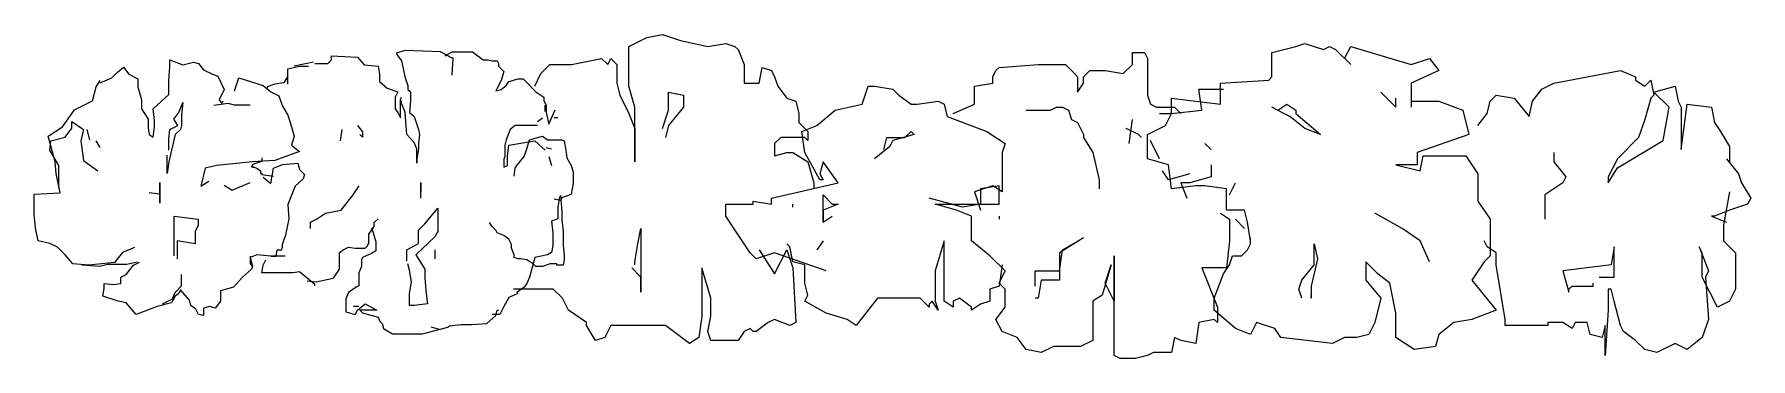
# Model space of a CAD drawing. Extents: x -4 to 4540, y -4 to 854.
import ezdxf

# ---------------------------------------------------------------- set-up
doc = ezdxf.new("R2010")
doc.units = 0
doc.header["$LTSCALE"] = 50
doc.header["$MEASUREMENT"] = 0
doc.layers.get('0').update_dxf_attribs({"linetype": 'CONTINUOUS'})

msp = doc.modelspace()

# ---------------------------------------------------------------- linework, layer by layer
at = {"color": 0, "linetype": 'ByBlock'}
for p, q in [((1570, 822), (1618, 846)), ((1570, 766), (1570, 822)), ((1618, 846), (1659, 854)), ((1659, 854), (1707, 838)), ((1707, 838), (1779, 822)), ((1779, 822), (1827, 830)), ((1827, 830), (1851, 822)), ((1851, 822), (1859, 814)), ((3272, 806), (3336, 822)), ((3336, 822), (3360, 830)), ((3360, 830), (3409, 814)), ((3409, 814), (3425, 822)), ((3425, 822), (3441, 814)), ((355, 787), (389, 773)), ((355, 767), (355, 787)), ((389, 773), (417, 780)), ((417, 780), (431, 777)), ((431, 777), (444, 760)), ((735, 780), (684, 770)), ((739, 777), (742, 777)), ((742, 777), (749, 777)), ((749, 777), (763, 777)), ((763, 777), (773, 777)), ((763, 777), (763, 777)), ((773, 777), (783, 787)), ((783, 797), (852, 794)), ((783, 791), (783, 797)), ((783, 787), (783, 791)), ((852, 794), (858, 787)), ((858, 787), (869, 773)), ((869, 773), (906, 770)), ((978, 811), (954, 804)), ((954, 804), (958, 797)), ((958, 797), (968, 784)), ((968, 784), (978, 739)), ((1071, 808), (978, 811)), ((1102, 791), (1071, 808)), ((1084, 797), (1102, 808)), ((1102, 808), (1126, 808)), ((1105, 791), (1102, 791)), ((1102, 746), (1105, 791)), ((1126, 808), (1156, 808)), ((1156, 808), (1184, 787)), ((1184, 787), (1197, 787)), ((1197, 787), (1208, 784)), ((1208, 784), (1221, 784)), ((1221, 784), (1225, 777)), ((1225, 777), (1225, 770)), ((1337, 750), (1361, 774)), ((1361, 774), (1386, 774)), ((1386, 774), (1418, 774)), ((1418, 774), (1498, 790)), ((1498, 790), (1514, 774)), ((1514, 774), (1522, 790)), ((1522, 790), (1538, 774)), ((1538, 774), (1538, 725)), ((1859, 814), (1875, 774)), ((1875, 774), (1875, 766)), ((2550, 766), (2654, 774)), ((2654, 774), (2726, 774)), ((2726, 774), (2750, 750)), ((2726, 774), (2726, 774)), ((2879, 750), (2903, 774)), ((2903, 806), (2935, 806)), ((2903, 774), (2903, 806)), ((2935, 806), (2943, 790)), ((2943, 790), (2943, 709)), ((3272, 742), (3272, 806)), ((3441, 814), (3481, 774)), ((170, 726), (201, 739)), ((201, 739), (215, 753)), ((215, 753), (232, 767)), ((232, 767), (246, 749)), ((246, 749), (270, 736)), ((270, 736), (270, 715)), ((352, 732), (355, 767)), ((352, 695), (352, 732)), ((444, 760), (468, 749)), ((468, 749), (482, 743)), ((482, 743), (499, 708)), ((526, 705), (537, 739)), ((537, 739), (602, 719)), ((667, 743), (657, 726)), ((667, 763), (698, 770)), ((667, 743), (667, 763)), ((667, 722), (667, 743)), ((698, 770), (722, 770)), ((906, 770), (910, 749)), ((910, 749), (910, 729)), ((910, 729), (930, 712)), ((978, 739), (985, 719)), ((1232, 732), (1221, 712)), ((1225, 770), (1239, 756)), ((1239, 756), (1232, 732)), ((1245, 719), (1252, 729)), ((1252, 729), (1262, 732)), ((1262, 732), (1276, 736)), ((1276, 736), (1290, 736)), ((1290, 736), (1297, 729)), ((1297, 729), (1324, 702)), ((1321, 717), (1337, 750)), ((1570, 717), (1570, 766)), ((1875, 766), (1875, 742)), ((1875, 742), (1875, 725)), ((1915, 725), (1923, 766)), ((1923, 766), (1948, 758)), ((1948, 758), (1956, 742)), ((1956, 742), (1964, 717)), ((2534, 742), (2542, 758)), ((2534, 725), (2534, 742)), ((2542, 758), (2550, 766)), ((2750, 750), (2758, 742)), ((2750, 750), (2750, 750)), ((2758, 742), (2758, 725)), ((2774, 742), (2790, 758)), ((2774, 725), (2774, 742)), ((2790, 758), (2831, 758)), ((2831, 758), (2879, 750)), ((3136, 725), (3264, 733)), ((3264, 733), (3272, 742)), ((4019, 725), (4195, 758)), ((4195, 758), (4235, 742)), ((4235, 742), (4235, 733)), ((4235, 733), (4260, 717)), ((4268, 725), (4276, 733)), ((4276, 733), (4284, 693)), ((270, 715), (280, 681)), ((311, 657), (352, 695)), ((499, 708), (485, 681)), ((602, 719), (622, 702)), ((633, 722), (612, 715)), ((612, 715), (612, 712)), ((622, 702), (643, 691)), ((657, 726), (633, 722)), ((643, 691), (653, 664)), ((930, 712), (958, 702)), ((958, 702), (951, 688)), ((951, 688), (951, 657)), ((965, 681), (968, 688)), ((985, 719), (985, 708)), ((985, 708), (992, 702)), ((992, 702), (992, 678)), ((1221, 712), (1218, 705)), ((1218, 705), (1232, 708)), ((1232, 708), (1245, 719)), ((1324, 702), (1345, 688)), ((1345, 688), (1345, 678)), ((1538, 725), (1546, 693)), ((1546, 693), (1570, 645)), ((1586, 661), (1570, 717)), ((1875, 725), (1915, 725)), ((1964, 717), (1988, 685)), ((1988, 685), (2012, 677)), ((2188, 669), (2204, 717)), ((2204, 717), (2220, 717)), ((2220, 717), (2269, 709)), ((2269, 709), (2285, 693)), ((2285, 693), (2317, 669)), ((2485, 717), (2534, 725)), ((2485, 669), (2485, 717)), ((2758, 701), (2774, 725)), ((2758, 725), (2758, 701)), ((2943, 709), (2943, 693)), ((2943, 693), (2951, 669)), ((3007, 685), (3136, 669)), ((3007, 661), (3007, 685)), ((3136, 669), (3136, 725)), ((3561, 701), (3601, 661)), ((3601, 661), (3601, 685)), ((3850, 677), (3866, 693)), ((3866, 693), (3914, 685)), ((3914, 685), (3954, 637)), ((3962, 677), (3987, 709)), ((3987, 709), (4019, 725)), ((4260, 717), (4268, 725)), ((4276, 685), (4260, 629)), ((4284, 693), (4276, 685)), ((4284, 701), (4340, 717)), ((4324, 661), (4284, 701)), ((4340, 717), (4348, 677)), ((280, 681), (280, 657)), ((280, 657), (297, 630)), ((314, 626), (311, 657)), ((485, 681), (492, 671)), ((492, 671), (496, 678)), ((653, 664), (667, 640)), ((667, 640), (677, 609)), ((951, 657), (958, 647)), ((958, 647), (965, 633)), ((965, 654), (965, 681)), ((965, 633), (965, 654)), ((968, 671), (968, 678)), ((975, 654), (968, 671)), ((978, 647), (975, 654)), ((982, 589), (978, 647)), ((992, 678), (989, 647)), ((989, 647), (1002, 637)), ((989, 647), (989, 647)), ((1002, 637), (1013, 602)), ((1345, 678), (1351, 667)), ((1348, 650), (1348, 667)), ((1351, 667), (1351, 647)), ((1351, 647), (1358, 616)), ((1358, 616), (1375, 654)), ((1570, 645), (1586, 605)), ((1586, 621), (1586, 661)), ((2012, 677), (2020, 645)), ((2020, 645), (2020, 621)), ((2068, 613), (2116, 653)), ((2116, 653), (2188, 669)), ((2317, 669), (2333, 669)), ((2333, 669), (2389, 677)), ((2389, 677), (2405, 669)), ((2405, 669), (2413, 637)), ((2413, 637), (2518, 597)), ((2429, 645), (2485, 669)), ((2951, 669), (2967, 661)), ((2967, 661), (2999, 661)), ((2975, 645), (3007, 645)), ((2999, 661), (3015, 661)), ((3007, 645), (3007, 661)), ((3015, 661), (3031, 645)), ((3641, 677), (3714, 677)), ((3714, 677), (3778, 653)), ((3778, 653), (3794, 589)), ((3818, 613), (3842, 645)), ((3842, 645), (3850, 677)), ((3954, 637), (3962, 677)), ((4308, 573), (4324, 661)), ((4348, 677), (4356, 661)), ((4356, 549), (4372, 669)), ((4356, 661), (4356, 621)), ((4372, 669), (4436, 661)), ((4436, 661), (4444, 621)), ((78, 582), (95, 606)), ((95, 623), (126, 602)), ((95, 606), (95, 623)), ((126, 602), (119, 572)), ((143, 575), (136, 602)), ((297, 630), (297, 606)), ((297, 606), (300, 589)), ((311, 582), (314, 609)), ((314, 609), (314, 626)), ((677, 609), (684, 585)), ((807, 572), (811, 602)), ((852, 613), (865, 596)), ((865, 596), (865, 582)), ((1013, 602), (1016, 589)), ((1256, 602), (1245, 575)), ((1269, 613), (1256, 602)), ((1328, 613), (1269, 613)), ((1328, 623), (1341, 633)), ((1382, 633), (1372, 633)), ((1586, 557), (1586, 621)), ((1586, 605), (1586, 589)), ((2020, 621), (2044, 597)), ((2028, 597), (2068, 613)), ((2036, 541), (2028, 597)), ((2044, 597), (2044, 573)), ((2518, 597), (2566, 565)), ((2919, 589), (2887, 605)), ((2895, 565), (2903, 629)), ((4260, 629), (4243, 581)), ((4356, 621), (4356, 589)), ((4444, 621), (4460, 597)), ((4460, 597), (4484, 557)), ((37, 548), (40, 572)), ((61, 507), (37, 548)), ((40, 572), (78, 582)), ((119, 572), (126, 520)), ((170, 555), (160, 572)), ((300, 589), (311, 582)), ((684, 585), (677, 561)), ((677, 561), (698, 544)), ((865, 582), (858, 589)), ((1002, 568), (982, 589)), ((1009, 551), (1002, 568)), ((1009, 527), (1009, 551)), ((1013, 551), (1009, 524)), ((1016, 589), (1013, 565)), ((1013, 565), (1013, 558)), ((1013, 558), (1013, 551)), ((1245, 575), (1242, 561)), ((1242, 561), (1242, 534)), ((1249, 531), (1252, 561)), ((1252, 561), (1321, 572)), ((1293, 531), (1300, 551)), ((1300, 551), (1307, 575)), ((1307, 575), (1341, 585)), ((1321, 572), (1348, 548)), ((1341, 585), (1355, 575)), ((1351, 555), (1365, 551)), ((1355, 575), (1369, 575)), ((1369, 575), (1389, 575)), ((1389, 575), (1393, 575)), ((1393, 575), (1399, 572)), ((1399, 572), (1403, 548)), ((1403, 548), (1406, 527)), ((1586, 589), (1586, 557)), ((1586, 517), (1586, 557)), ((1586, 557), (1586, 541)), ((1972, 581), (1956, 565)), ((1956, 565), (1956, 533)), ((1988, 581), (1972, 581)), ((2004, 581), (1988, 581)), ((2036, 581), (2004, 581)), ((2044, 573), (2036, 581)), ((2566, 565), (2558, 541)), ((2927, 581), (2919, 589)), ((2951, 573), (2951, 573)), ((2975, 525), (2951, 573)), ((3095, 565), (3112, 549)), ((3794, 589), (3657, 541)), ((4243, 581), (4187, 525)), ((4187, 501), (4308, 573)), ((4356, 589), (4356, 549)), ((4484, 557), (4484, 517)), ((61, 448), (61, 507)), ((126, 520), (164, 493)), ((448, 500), (437, 452)), ((478, 507), (448, 500)), ((574, 517), (478, 507)), ((633, 520), (574, 517)), ((622, 459), (629, 500)), ((698, 544), (633, 520)), ((1009, 513), (1009, 527)), ((1009, 524), (1009, 513)), ((1009, 513), (1009, 513)), ((1242, 531), (1239, 524)), ((1239, 524), (1239, 517)), ((1239, 517), (1239, 503)), ((1239, 503), (1249, 507)), ((1242, 534), (1242, 531)), ((1249, 507), (1249, 531)), ((1266, 479), (1269, 500)), ((1269, 500), (1273, 507)), ((1273, 507), (1293, 531)), ((1358, 531), (1365, 507)), ((1406, 527), (1417, 507)), ((1417, 507), (1423, 490)), ((1586, 541), (1586, 517)), ((1956, 533), (1988, 541)), ((1988, 541), (2004, 541)), ((2004, 541), (2044, 517)), ((2076, 469), (2036, 541)), ((2044, 517), (2060, 461)), ((2084, 517), (2076, 485)), ((2124, 461), (2084, 517)), ((2558, 541), (2558, 437)), ((3112, 509), (3112, 477)), ((3601, 509), (3665, 493)), ((3657, 509), (3601, 509)), ((3657, 541), (3657, 509)), ((3657, 541), (3657, 541)), ((3665, 493), (3673, 533)), ((3673, 533), (3746, 533)), ((3746, 533), (3786, 533)), ((3786, 533), (3802, 509)), ((3802, 509), (3818, 485)), ((4187, 525), (4163, 477)), ((4163, 461), (4187, 501)), ((328, 462), (328, 407)), ((328, 431), (328, 462)), ((437, 452), (458, 466)), ((499, 455), (520, 442)), ((520, 442), (567, 462)), ((602, 476), (622, 459)), ((1019, 462), (1019, 438)), ((1019, 462), (1019, 462)), ((1019, 421), (1019, 462)), ((1423, 459), (1417, 431)), ((1423, 490), (1423, 459)), ((1948, 421), (2124, 461)), ((2060, 461), (2060, 446.5)), ((2076, 485), (2084, 469)), ((2084, 469), (2076, 469)), ((2999, 469), (2983, 493)), ((3055, 485), (2999, 469)), ((3031, 461), (3047, 421)), ((3055, 461), (3031, 461)), ((3112, 477), (3055, 461)), ((3160, 429), (3176, 461)), ((3818, 485), (3818, 413)), ((4163, 477), (4163, 461)), ((328, 431), (300, 435)), ((328, 407), (328, 431)), ((687, 452), (667, 404)), ((1389, 414), (1372, 418)), ((1386, 425), (1382, 397)), ((1389, 428), (1393, 384)), ((1410, 428), (1389, 421)), ((1393, 421), (1389, 414)), ((1389, 421), (1393, 421)), ((1389, 414), (1389, 414)), ((1417, 431), (1410, 428)), ((1899, 413), (1948, 405)), ((1899, 405), (1899, 413)), ((1948, 405), (1948, 421)), ((2453, 397), (2365, 421)), ((2534, 453), (2485, 437)), ((2485, 437), (2501, 389)), ((2550, 453), (2501, 445)), ((2501, 445), (2501, 405)), ((2558, 437), (2534, 453)), ((2550, 437), (2550, 453)), ((2550, 405), (2550, 437)), ((3818, 413), (3850, 365)), ((4484, 437), (4468, 349)), ((670, 366), (660, 319)), ((667, 404), (670, 366)), ((1382, 366), (1365, 360)), ((1382, 397), (1382, 366)), ((1393, 384), (1393, 363)), ((1827, 405), (1843, 405)), ((1827, 373), (1827, 405)), ((1859, 324), (1827, 373)), ((1843, 405), (1875, 405)), ((1875, 405), (1899, 405)), ((2004, 397), (2004, 405)), ((2381, 405), (2429, 405)), ((2437, 389), (2381, 405)), ((2429, 405), (2550, 405)), ((2477, 373), (2437, 389)), ((2501, 405), (2453, 397)), ((2477, 357), (2477, 373)), ((2550, 373), (2550, 365)), ((3136, 381), (3160, 365)), ((3160, 365), (3160, 308)), ((3200, 340), (3176, 365)), ((3850, 365), (3850, 284)), ((1040, 360), (1040, 360)), ((1208, 346), (1201, 356)), ((1218, 336), (1208, 346)), ((1221, 329), (1218, 336)), ((1239, 322), (1221, 329)), ((1252, 312), (1239, 322)), ((1365, 360), (1369, 329)), ((1369, 329), (1369, 319)), ((1369, 319), (1369, 301)), ((1393, 363), (1396, 332)), ((1396, 332), (1396, 295)), ((1891, 276), (1859, 324)), ((2477, 308), (2477, 357)), ((4468, 349), (4468, 308)), ((1057, 260), (1057, 284)), ((1259, 298), (1252, 312)), ((1259, 288), (1259, 298)), ((1266, 271), (1259, 288)), ((1365, 277), (1355, 271)), ((1369, 295), (1365, 277)), ((1369, 301), (1369, 295)), ((1396, 295), (1399, 271)), ((1907, 260), (1891, 276)), ((1956, 276), (1907, 260)), ((1915, 284), (1956, 220)), ((1956, 220), (1988, 284)), ((2092, 228), (1956, 276)), ((1996, 292), (1988, 300)), ((1988, 284), (2004, 236)), ((2004, 252), (1996, 292)), ((2084, 308), (2068, 284)), ((2405, 308), (2381, 228)), ((2405, 212), (2405, 308)), ((2477, 308), (2477, 308)), ((2526, 268), (2477, 308)), ((3160, 308), (3152, 236)), ((3192, 268), (3208, 284)), ((3208, 284), (3216, 300)), ((3208, 284), (3208, 284)), ((3216, 300), (3216, 316)), ((3842, 292), (3834, 308)), ((3866, 276), (3842, 292)), ((3850, 284), (3850, 268)), ((3866, 244), (3866, 276)), ((4404, 292), (4428, 228)), ((4412, 276), (4404, 292)), ((4412, 268), (4412, 276)), ((4468, 308), (4500, 276)), ((4500, 276), (4500, 260)), ((571, 233), (547, 212)), ((567, 267), (567, 247)), ((567, 247), (574, 240)), ((574, 240), (571, 233)), ((598, 223), (602, 243)), ((602, 243), (609, 257)), ((660, 267), (622, 267)), ((1266, 264), (1266, 271)), ((1276, 260), (1266, 264)), ((1283, 260), (1276, 260)), ((1300, 257), (1283, 260)), ((1317, 247), (1300, 257)), ((1317, 247), (1307, 212)), ((1321, 264), (1317, 247)), ((1324, 240), (1317, 247)), ((1355, 271), (1321, 264)), ((1341, 240), (1324, 240)), ((1362, 247), (1341, 240)), ((1379, 247), (1362, 247)), ((1379, 243), (1379, 247)), ((1396, 243), (1379, 243)), ((1399, 257), (1396, 243)), ((1399, 271), (1399, 257)), ((1763, 236), (1763, 188)), ((1787, 156), (1763, 236)), ((2036, 244), (2004, 252)), ((2004, 236), (2012, 92)), ((2036, 196), (2036, 244)), ((2381, 228), (2381, 172)), ((2566, 228), (2526, 268)), ((2558, 244), (2550, 188)), ((2550, 196), (2566, 228)), ((2847, 244), (2823, 164)), ((2831, 196), (2847, 244)), ((2855, 268), (2855, 228)), ((2855, 268), (2855, 268)), ((2855, 220), (2855, 268)), ((2855, 228), (2855, 148)), ((3087, 236), (3128, 132)), ((3152, 236), (3087, 236)), ((3144, 220), (3160, 244)), ((3160, 244), (3168, 268)), ((3168, 268), (3192, 268)), ((3521, 252), (3521, 204)), ((3553, 220), (3521, 252)), ((3834, 252), (3802, 204)), ((3850, 268), (3834, 252)), ((3834, 252), (3834, 252)), ((3890, 100), (3866, 244)), ((4412, 212), (4412, 268)), ((4428, 228), (4420, 212)), ((4500, 260), (4500, 220)), ((523, 185), (489, 175)), ((547, 212), (523, 185)), ((680, 223), (598, 223)), ((698, 226), (680, 223)), ((718, 209), (698, 226)), ((739, 192), (718, 209)), ((739, 189), (739, 192)), ((1293, 185), (1273, 171)), ((1300, 195), (1293, 185)), ((1307, 212), (1300, 195)), ((1763, 188), (1763, 108)), ((2044, 164), (2036, 196)), ((2405, 148), (2405, 212)), ((2550, 188), (2526, 180)), ((2566, 180), (2550, 196)), ((2855, 148), (2831, 196)), ((2855, 188), (2855, 220)), ((2855, 148), (2855, 188)), ((3120, 156), (3144, 220)), ((3521, 204), (3561, 156)), ((3585, 196), (3553, 220)), ((3593, 156), (3585, 196)), ((3802, 204), (3866, 124)), ((4452, 132), (4412, 212)), ((4420, 212), (4428, 100)), ((4500, 220), (4500, 180)), ((4500, 220), (4500, 220)), ((489, 148), (475, 130)), ((489, 175), (489, 148)), ((1252, 158), (1239, 134)), ((1276, 168), (1252, 158)), ((1370, 180), (1265, 180)), ((1273, 171), (1276, 168)), ((1394, 156), (1370, 180)), ((1410, 124), (1394, 156)), ((1787, 108), (1787, 156)), ((2036, 148), (2044, 164)), ((2092, 116), (2036, 148)), ((2228, 156), (2172, 84)), ((2309, 156), (2228, 156)), ((2317, 156), (2309, 156)), ((2333, 156), (2317, 156)), ((2341, 156), (2333, 156)), ((2357, 140), (2341, 156)), ((2365, 132), (2357, 140)), ((2373, 148), (2365, 140)), ((2365, 140), (2365, 132)), ((2389, 124), (2373, 148)), ((2381, 172), (2381, 148)), ((2381, 148), (2389, 124)), ((2429, 132), (2405, 148)), ((2445, 156), (2429, 148)), ((2429, 148), (2429, 132)), ((2429, 148), (2429, 148)), ((2477, 132), (2445, 156)), ((2501, 140), (2477, 124)), ((2526, 148), (2501, 140)), ((2526, 180), (2526, 148)), ((2566, 132), (2566, 180)), ((2823, 164), (2798, 148)), ((2798, 148), (2798, 108)), ((2855, 124), (2855, 148)), ((3120, 124), (3120, 156)), ((3561, 156), (3545, 92)), ((3601, 116), (3593, 156)), ((4163, 180), (4163, 172)), ((4171, 180), (4163, 180)), ((4163, 172), (4163, 124)), ((4179, 148), (4171, 180)), ((4195, 84), (4179, 148)), ((4484, 148), (4452, 132)), ((4500, 180), (4484, 148)), ((855, 134), (841, 134)), ((1228, 113), (1208, 113)), ((1239, 134), (1228, 113)), ((1458, 92), (1410, 124)), ((1458, 84), (1458, 92)), ((1763, 108), (1755, 52)), ((1779, 68), (1787, 108)), ((1939, 92), (1907, 68)), ((1956, 100), (1939, 92)), ((1996, 84), (1956, 100)), ((2012, 92), (1996, 84)), ((2148, 100), (2092, 116)), ((2172, 84), (2148, 100)), ((2365, 132), (2365, 132)), ((2477, 124), (2477, 132)), ((2542, 100), (2566, 132)), ((2558, 68), (2542, 100)), ((2798, 108), (2798, 84)), ((2855, 60), (2855, 124)), ((3079, 92), (3071, 36)), ((3120, 100), (3079, 92)), ((3176, 76), (3120, 124)), ((3128, 92), (3120, 100)), ((3128, 132), (3128, 116)), ((3128, 116), (3128, 92)), ((3232, 92), (3216, 60)), ((3232, 92), (3232, 92)), ((3280, 76), (3232, 92)), ((3545, 92), (3529, 60)), ((3601, 52), (3601, 116)), ((3754, 92), (3714, 60)), ((3802, 100), (3754, 92)), ((3866, 124), (3802, 100)), ((3890, 84), (3890, 100)), ((4003, 92), (4003, 84)), ((4043, 92), (4003, 92)), ((4067, 76), (4043, 92)), ((4075, 92), (4067, 76)), ((4107, 92), (4075, 92)), ((4115, 60), (4107, 92)), ((4163, 124), (4155, 4)), ((4428, 100), (4412, 52)), ((1071, 72), (1047, 79)), ((1482, 44), (1458, 84)), ((1506, 52), (1482, 44)), ((1522, 84), (1506, 52)), ((1522, 84), (1522, 84)), ((1667, 84), (1522, 84)), ((1731, 36), (1667, 84)), ((1755, 52), (1731, 36)), ((1787, 44), (1779, 68)), ((1875, 68), (1859, 44)), ((1891, 76), (1875, 68)), ((1899, 68), (1891, 76)), ((1907, 68), (1899, 68)), ((1907, 68), (1907, 68)), ((2598, 52), (2558, 68)), ((2622, 20), (2598, 52)), ((2798, 84), (2798, 44)), ((2855, 4), (2855, 60)), ((3015, 52), (3007, 12)), ((3031, 44), (3015, 52)), ((3216, 60), (3176, 76)), ((3296, 52), (3280, 76)), ((3433, 36), (3296, 52)), ((3465, 52), (3433, 36)), ((3497, 52), (3465, 52)), ((3529, 60), (3497, 52)), ((3649, 20), (3601, 52)), ((3714, 60), (3706, 28)), ((4003, 84), (3890, 84)), ((4147, 52), (4115, 60)), ((4155, 84), (4147, 52)), ((4147, 52), (4147, 52)), ((4155, 4), (4155, 84)), ((4203, 68), (4195, 84)), ((4235, 44), (4203, 68)), ((4412, 52), (4372, 20)), ((1859, 44), (1787, 44)), ((2662, 12), (2622, 20)), ((2694, 28), (2662, 12)), ((2662, 12), (2662, 12)), ((2750, 28), (2694, 28)), ((2766, 28), (2750, 28)), ((2798, 44), (2766, 28)), ((2871, -4), (2855, 4)), ((2943, 4), (2911, -4)), ((2959, 12), (2943, 4)), ((3007, 12), (2959, 12)), ((3071, 36), (3031, 44)), ((3706, 28), (3649, 20)), ((4260, 20), (4235, 44)), ((4292, 12), (4260, 20)), ((4340, 36), (4292, 12)), ((4372, 20), (4340, 36)), ((2887, -4), (2871, -4)), ((2911, -4), (2887, -4))]:
    msp.add_line(p, q, dxfattribs=at)
for points in [[(3465, 790), (3481, 822), (3641, 774), (3690, 790), (3714, 758), (3641, 725), (3641, 677), (3641, 661)], [(261.6, 290.4), (229, 277), (208, 250), (140, 243), (98, 247), (78, 271), (57, 291), (37, 301), (6, 308), (-1, 342), (-4, 377), (-4, 431), (64, 435), (54, 486), (51, 517), (33, 585), (71, 609), (102, 654), (150, 678), (160, 715), (170, 732)], [(1659, 605), (1675, 653), (1675, 701), (1715, 693), (1715, 661), (1715, 661), (1675, 613), (1667, 581)], [(3216, 308), (3208, 357), (3200, 389), (3152, 389), (3152, 445), (3095, 453), (3071, 453), (3007, 445), (2999, 509), (2943, 525), (2943, 589), (2991, 613), (3007, 645), (3087, 653), (3079, 709), (3144, 709)], [(352, 548), (352, 578), (355, 602), (376, 613), (365, 630), (379, 647), (389, 674), (386, 640), (386, 613), (383, 602), (369, 589), (359, 548), (352, 517), (348, 486), (348, 534)], [(567, 667), (526, 667), (509, 671), (471.2, 665.7)], [(2622, 653), (2654, 653), (2670, 653), (2686, 653), (2702, 661), (2710, 661), (2718, 661), (2734, 653), (2742, 629), (2758, 621), (2774, 589), (2774, 581), (2798, 541), (2815, 469), (2815, 445)], [(3288, 653), (3312, 669), (3336, 653), (3336, 645), (3401, 589), (3360, 605), (3320, 637), (3304, 645), (3272, 661)], [(2245, 549), (2253, 581), (2301, 581), (2317, 597), (2325, 589), (2269, 573), (2261, 557), (2220, 525)], [(598, 527), (598, 524), (598, 520), (598, 520), (595, 517), (574, 510), (571, 503), (574, 507), (574, 503), (578, 503), (578, 503), (585, 500), (595, 493), (595, 493), (595, 486), (598, 486), (598, 486), (598, 483), (629, 479)], [(629, 500), (653, 510), (694, 513), (698, 496), (711, 483), (708, 472), (687, 452)], [(4019, 541), (4019, 517), (4051, 477), (4043, 461), (3995, 429), (3995, 413), (3995, 365)], [(4476, 525), (4508, 485), (4516, 461), (4540, 421), (4532, 405), (4484, 389), (4444, 373), (4436, 373), (4476, 357)], [(727, 340), (727, 357), (743, 365), (767, 381), (808, 389), (840, 429), (856, 453)], [(2084, 357), (2084, 429), (2108, 405), (2124, 405), (2084, 389), (2084, 357), (2108, 373)], [(366, 268), (366, 340), (366, 373), (430, 365), (430, 349), (422, 332), (422, 300), (374, 308), (374, 260)], [(718, 202), (742, 199), (787, 209), (790, 212), (804, 233), (804, 277), (814, 284), (828, 291), (845, 288), (858, 288), (869, 288), (872, 288), (879, 295), (879, 298), (882, 301), (882, 322), (882, 325), (896, 346), (896, 356), (906, 366)], [(982, 254), (982, 284), (1013, 301), (1013, 336), (1030, 353), (1064, 394), (1064, 360), (1064, 353), (1064, 339), (1064, 332), (1060, 325), (1057, 319), (1006, 271), (1030, 233), (1030, 209), (1033, 168), (1037, 141), (1002, 137), (989, 137), (989, 168), (995, 199), (989, 230), (985, 247)], [(3690, 252), (3665, 308), (3617, 340), (3545, 381)], [(622, 267), (636, 267), (639, 284), (650, 284), (653, 291), (653, 298), (660, 319)], [(889, 342), (893, 329), (900, 305), (900, 305), (900, 295), (900, 281), (889, 274), (865, 264), (862, 257), (862, 240), (855, 223), (855, 189), (848, 185), (828, 171), (821, 154), (821, 141), (821, 137), (821, 120), (845, 113), (852, 124), (872, 141), (893, 130), (903, 124), (858, 124), (865, 117), (906, 106), (910, 96), (917, 89), (920, 76), (944, 62), (954, 62), (971, 62), (992, 62), (1023, 62), (1037, 65), (1091, 79), (1095, 83), (1126, 86), (1153, 86), (1194, 89), (1218, 110), (1221, 124), (1225, 124)], [(1586, 244), (1586, 252), (1594, 300), (1602, 340), (1602, 324), (1602, 196), (1602, 196), (1602, 172), (1602, 212), (1578, 236)], [(2646, 188), (2646, 228), (2654, 228), (2710, 228), (2718, 284), (2774, 316), (2710, 276), (2710, 236), (2710, 204), (2662, 204), (2654, 156), (2646, 156)], [(3352, 156), (3344, 180), (3352, 204), (3384, 244), (3384, 300), (3393, 260), (3376, 188), (3376, 156), (3376, 156), (3376, 164)], [(4139, 212), (4179, 212), (4179, 252), (4179, 292), (4171, 244), (4043, 228), (4059, 172), (4059, 180), (4067, 188), (4123, 188), (4123, 196)], [(122, 244), (168, 241), (190, 246), (241, 246), (268, 252)], [(475, 130), (461, 134), (444, 130), (444, 110), (431, 113), (424, 127), (410, 137), (407, 151), (383, 178), (379, 168), (369, 161), (359, 144), (321, 134), (266, 113), (239, 144), (218, 148), (177, 161), (181, 182), (181, 195), (205, 192), (225, 195), (225, 212), (239, 219), (259, 243), (274.3, 251.2)], [(622, 267), (585, 271), (567, 264), (574, 240)], [(335, 141), (362, 154), (369, 171), (386, 189), (386, 219)]]:
    msp.add_lwpolyline(points, dxfattribs=at)

doc.saveas('drawing.dxf')
